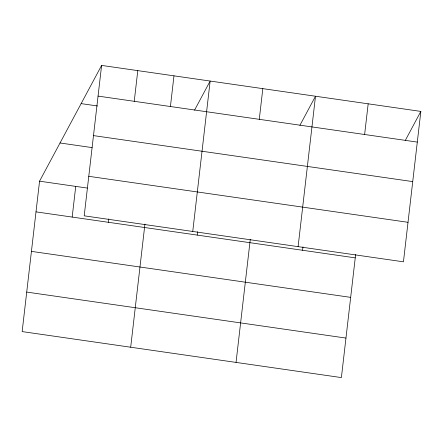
<?xml version="1.0" encoding="UTF-8"?>
<svg xmlns="http://www.w3.org/2000/svg" width="443" height="443" viewBox="0 0 443 443"><rect width="100%" height="100%" fill="white"/><g stroke="black" fill="none" stroke-linecap="round" stroke-linejoin="round"><path stroke-width="0.66" d="M101.608 65.414L84.203 215.824L403.446 261.819L420.85 111.409L101.608 65.414L39.554 181.181L22.15 331.591L341.392 377.586L355.64 254.448M72.181 217.076L75.731 186.392M108.363 222.286L108.757 218.881M134.24 101.309L137.79 70.625M130.691 347.229L144.939 224.092M170.422 106.519L173.972 75.842M192.749 231.462L210.148 81.052L194.549 110.163M197.218 235.089L197.617 231.683M259.277 119.322L262.826 88.644M236.041 362.407L250.289 239.27M298.1 246.64L315.499 96.231L299.9 125.341M302.569 250.267L302.962 246.862M364.628 134.5L368.177 103.823M405.245 140.52L420.85 111.409M98.058 96.098L417.3 142.092M81.13 103.618L97.515 105.977M93.49 135.608L412.726 181.602M60.032 142.978L92.116 147.602M88.777 176.314L408.02 222.308M39.554 181.181L87.337 188.065M36.005 211.865L355.242 257.859M31.431 251.375L350.673 297.369M26.724 292.081L345.961 338.075"/></g></svg>
